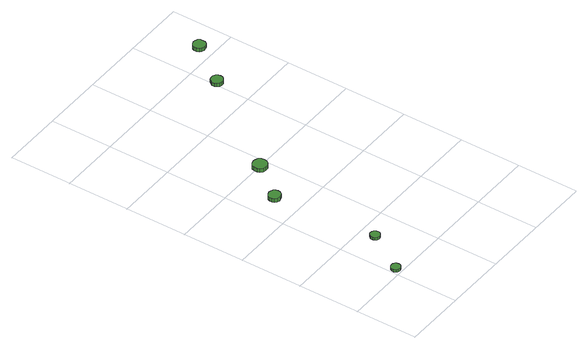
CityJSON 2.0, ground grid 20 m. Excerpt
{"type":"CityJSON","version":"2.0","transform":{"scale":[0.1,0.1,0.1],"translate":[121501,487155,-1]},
"CityObjects":{
"tree1":{"type":"SolitaryVegetationObject","attributes":{"function":"something"},"geometry":[{"type":"MultiSurface","lod":"1","boundaries":[[[0,1,2,3,4,5,6,7,8,9,10,11,12,13,14]],[[15,16,17,18,19,20,21,22,23,24,25,26,27,28,29]],[[0,29,28,1]],[[1,28,27,2]],[[2,27,26,3]],[[3,26,25,4]],[[4,25,24,5]],[[5,24,23,6]],[[6,23,22,7]],[[7,22,21,8]],[[8,21,20,9]],[[9,20,19,10]],[[10,19,18,11]],[[11,18,17,12]],[[12,17,16,13]],[[13,16,15,14]],[[14,15,29,0]]]}]},
"tree2":{"type":"SolitaryVegetationObject","attributes":{"function":"something"},"geometry":[{"type":"MultiSurface","lod":"1","boundaries":[[[30,31,32,33,34,35,36,37,38,39,40,41,42,43,44]],[[45,46,47,48,49,50,51,52,53,54,55,56,57,58,59]],[[30,59,58,31]],[[31,58,57,32]],[[32,57,56,33]],[[33,56,55,34]],[[34,55,54,35]],[[35,54,53,36]],[[36,53,52,37]],[[37,52,51,38]],[[38,51,50,39]],[[39,50,49,40]],[[40,49,48,41]],[[41,48,47,42]],[[42,47,46,43]],[[43,46,45,44]],[[44,45,59,30]]]}]},
"tree3":{"type":"SolitaryVegetationObject","attributes":{"function":"something"},"geometry":[{"type":"MultiSurface","lod":"1","boundaries":[[[60,61,62,63,64,65,66,67,68,69,70,71,72,73,74]],[[75,76,77,78,79,80,81,82,83,84,85,86,87,88,89]],[[60,89,88,61]],[[61,88,87,62]],[[62,87,86,63]],[[63,86,85,64]],[[64,85,84,65]],[[65,84,83,66]],[[66,83,82,67]],[[67,82,81,68]],[[68,81,80,69]],[[69,80,79,70]],[[70,79,78,71]],[[71,78,77,72]],[[72,77,76,73]],[[73,76,75,74]],[[74,75,89,60]]]}]},
"tree4":{"type":"SolitaryVegetationObject","attributes":{"function":"something"},"geometry":[{"type":"MultiSurface","lod":"1","boundaries":[[[90,91,92,93,94,95,96,97,98,99,100,101,102,103,104]],[[105,106,107,108,109,110,111,112,113,114,115,116,117,118,119]],[[90,119,118,91]],[[91,118,117,92]],[[92,117,116,93]],[[93,116,115,94]],[[94,115,114,95]],[[95,114,113,96]],[[96,113,112,97]],[[97,112,111,98]],[[98,111,110,99]],[[99,110,109,100]],[[100,109,108,101]],[[101,108,107,102]],[[102,107,106,103]],[[103,106,105,104]],[[104,105,119,90]]]}]},
"tree5":{"type":"SolitaryVegetationObject","attributes":{"function":"something"},"geometry":[{"type":"MultiSurface","lod":"1","boundaries":[[[120,121,122,123,124,125,126,127,128,129,130,131,132,133,134]],[[135,136,137,138,139,140,141,142,143,144,145,146,147,148,149]],[[120,149,148,121]],[[121,148,147,122]],[[122,147,146,123]],[[123,146,145,124]],[[124,145,144,125]],[[125,144,143,126]],[[126,143,142,127]],[[127,142,141,128]],[[128,141,140,129]],[[129,140,139,130]],[[130,139,138,131]],[[131,138,137,132]],[[132,137,136,133]],[[133,136,135,134]],[[134,135,149,120]]]}]},
"tree6":{"type":"SolitaryVegetationObject","attributes":{"function":"something"},"geometry":[{"type":"MultiSurface","lod":"1","boundaries":[[[150,151,152,153,154,155,156,157,158,159,160,161,162,163,164]],[[165,166,167,168,169,170,171,172,173,174,175,176,177,178,179]],[[150,179,178,151]],[[151,178,177,152]],[[152,177,176,153]],[[153,176,175,154]],[[154,175,174,155]],[[155,174,173,156]],[[156,173,172,157]],[[157,172,171,158]],[[158,171,170,159]],[[159,170,169,160]],[[160,169,168,161]],[[161,168,167,162]],[[162,167,166,163]],[[163,166,165,164]],[[164,165,179,150]]]}]}
},
"vertices":[
[37,22,14],[35,28,14],[32,33,14],[26,37,14],[20,37,14],[13,35,14],[9,31,14],[6,25,14],[6,19,14],[9,13,14],[13,9,14],[20,7,14],[26,7,14],[32,11,14],[35,16,14],[35,16,6],[32,11,6],[26,7,6],[20,7,6],[13,9,6],[9,13,6],[6,19,6],[6,25,6],[9,31,6],[13,35,6],[20,37,6],[26,37,6],[32,33,6],[35,28,6],[37,22,6],
[121,153,14],[120,159,14],[116,165,14],[110,168,14],[104,169,14],[97,167,14],[92,162,14],[90,156,14],[90,149,14],[92,143,14],[97,139,14],[104,137,14],[110,137,14],[116,141,14],[120,146,14],[120,146,6],[116,141,6],[110,137,6],[104,137,6],[97,139,6],[92,143,6],[90,149,6],[90,156,6],[92,162,6],[97,167,6],[104,169,6],[110,168,6],[116,165,6],[120,159,6],[121,153,6],
[102,486,20],[100,493,20],[95,500,20],[88,504,20],[80,505,20],[72,502,20],[66,497,20],[63,490,20],[63,481,20],[66,474,20],[72,469,20],[80,466,20],[88,467,20],[95,471,20],[100,478,20],[100,478,7],[95,471,7],[88,467,7],[80,466,7],[72,469,7],[66,474,7],[63,481,7],[63,490,7],[66,497,7],[72,502,7],[80,505,7],[88,504,7],[95,500,7],[100,493,7],[102,486,7],
[189,595,25],[187,605,25],[181,613,25],[173,617,25],[163,618,25],[154,615,25],[146,609,25],[143,600,25],[143,590,25],[146,581,25],[154,575,25],[163,572,25],[173,573,25],[181,578,25],[187,586,25],[187,586,12],[181,578,12],[173,573,12],[163,572,12],[154,575,12],[146,581,12],[143,590,12],[143,600,12],[146,609,12],[154,615,12],[163,618,12],[173,617,12],[181,613,12],[187,605,12],[189,595,12],
[429,915,21],[427,923,21],[422,930,21],[415,934,21],[407,934,21],[400,932,21],[394,926,21],[390,919,21],[390,911,21],[394,904,21],[400,898,21],[407,896,21],[415,897,21],[422,901,21],[427,907,21],[427,907,9],[422,901,9],[415,897,9],[407,896,9],[400,898,9],[394,904,9],[390,911,9],[390,919,9],[394,926,9],[400,932,9],[407,934,9],[415,934,9],[422,930,9],[427,923,9],[429,915,9],
[532,1049,18],[531,1057,18],[526,1064,18],[519,1068,18],[510,1069,18],[502,1066,18],[496,1061,18],[493,1053,18],[493,1045,18],[496,1037,18],[502,1032,18],[510,1029,18],[519,1030,18],[526,1034,18],[531,1041,18],[531,1041,6],[526,1034,6],[519,1030,6],[510,1029,6],[502,1032,6],[496,1037,6],[493,1045,6],[493,1053,6],[496,1061,6],[502,1066,6],[510,1069,6],[519,1068,6],[526,1064,6],[531,1057,6],[532,1049,6]
]}
